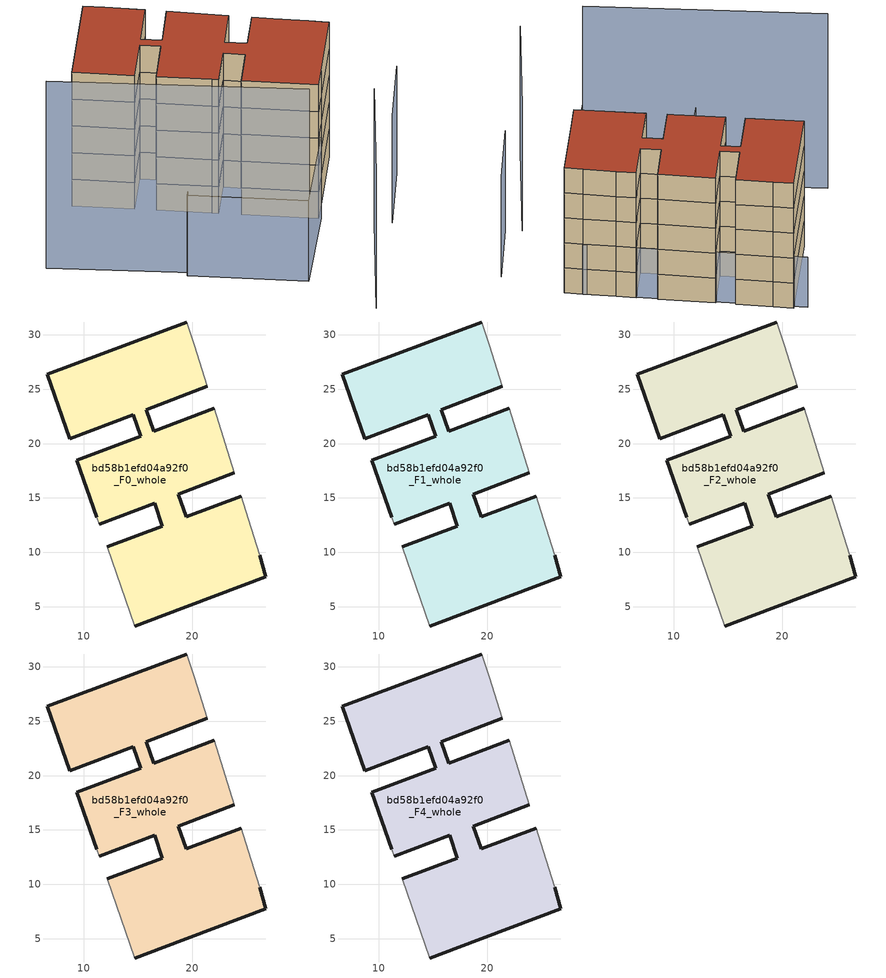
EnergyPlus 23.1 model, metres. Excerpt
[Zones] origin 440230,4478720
bd58b1efd04a92f0_F0_whole
 floor ground (EU_floor_Construction): 20.17,29.08 21.37,25.25 15.76,23.12 16.43,21.11 21.99,23.25 23.82,17.32 18.71,15.35 19.44,13.26 24.48,15.16 25.14,13.09 26.17,9.72 26.74,7.77 17.37,4.24 14.69,3.23 12.19,10.5 17.2,12.41 16.52,14.51 11.41,12.6 11.2,13.25 9.38,18.45 15.24,20.67 14.56,22.65 8.7,20.45 6.65,26.35 19.49,31.17 z0
 wall outside (EU_wall_Construction): 19.49,31.17 6.65,26.35 8.7,20.45 14.56,22.65 15.24,20.67 9.38,18.45 11.2,13.25 / 11.41,12.6 16.52,14.51 17.2,12.41 12.19,10.5 / 14.69,3.23 17.37,4.24 26.74,7.77 26.17,9.72 / 24.48,15.16 19.44,13.26 18.71,15.35 23.82,17.32 / 21.99,23.25 16.43,21.11 15.76,23.12 21.37,25.25 z0:3
 wall adiabatic (EU_wall_Construction): 11.2,13.25 11.41,12.6 / 12.19,10.5 14.69,3.23 / 26.17,9.72 25.14,13.09 24.48,15.16 / 23.82,17.32 21.99,23.25 / 21.37,25.25 20.17,29.08 19.49,31.17 z0:3
bd58b1efd04a92f0_F1_whole
 floor to bd58b1efd04a92f0_F0_whole (EU_floor_Construction): 20.17,29.08 21.37,25.25 15.76,23.12 16.43,21.11 21.99,23.25 23.82,17.32 18.71,15.35 19.44,13.26 24.48,15.16 25.14,13.09 26.17,9.72 26.74,7.77 17.37,4.24 14.69,3.23 12.19,10.5 17.2,12.41 16.52,14.51 11.41,12.6 11.2,13.25 9.38,18.45 15.24,20.67 14.56,22.65 8.7,20.45 6.65,26.35 19.49,31.17 z3
 wall outside (EU_wall_Construction): 19.49,31.17 6.65,26.35 8.7,20.45 14.56,22.65 15.24,20.67 9.38,18.45 11.2,13.25 / 11.41,12.6 16.52,14.51 17.2,12.41 12.19,10.5 / 14.69,3.23 17.37,4.24 26.74,7.77 26.17,9.72 / 24.48,15.16 19.44,13.26 18.71,15.35 23.82,17.32 / 21.99,23.25 16.43,21.11 15.76,23.12 21.37,25.25 z3:6
 wall adiabatic (EU_wall_Construction): 11.2,13.25 11.41,12.6 / 12.19,10.5 14.69,3.23 / 26.17,9.72 25.14,13.09 24.48,15.16 / 23.82,17.32 21.99,23.25 / 21.37,25.25 20.17,29.08 19.49,31.17 z3:6
bd58b1efd04a92f0_F2_whole
 floor to bd58b1efd04a92f0_F1_whole (EU_floor_Construction): 20.17,29.08 21.37,25.25 15.76,23.12 16.43,21.11 21.99,23.25 23.82,17.32 18.71,15.35 19.44,13.26 24.48,15.16 25.14,13.09 26.17,9.72 26.74,7.77 17.37,4.24 14.69,3.23 12.19,10.5 17.2,12.41 16.52,14.51 11.41,12.6 11.2,13.25 9.38,18.45 15.24,20.67 14.56,22.65 8.7,20.45 6.65,26.35 19.49,31.17 z6
 wall outside (EU_wall_Construction): 19.49,31.17 6.65,26.35 8.7,20.45 14.56,22.65 15.24,20.67 9.38,18.45 11.2,13.25 / 11.41,12.6 16.52,14.51 17.2,12.41 12.19,10.5 / 14.69,3.23 17.37,4.24 26.74,7.77 26.17,9.72 / 24.48,15.16 19.44,13.26 18.71,15.35 23.82,17.32 / 21.99,23.25 16.43,21.11 15.76,23.12 21.37,25.25 z6:9
 wall adiabatic (EU_wall_Construction): 11.2,13.25 11.41,12.6 / 12.19,10.5 14.69,3.23 / 26.17,9.72 25.14,13.09 24.48,15.16 / 23.82,17.32 21.99,23.25 / 21.37,25.25 20.17,29.08 19.49,31.17 z6:9
bd58b1efd04a92f0_F3_whole
 floor to bd58b1efd04a92f0_F2_whole (EU_floor_Construction): 20.17,29.08 21.37,25.25 15.76,23.12 16.43,21.11 21.99,23.25 23.82,17.32 18.71,15.35 19.44,13.26 24.48,15.16 25.14,13.09 26.17,9.72 26.74,7.77 17.37,4.24 14.69,3.23 12.19,10.5 17.2,12.41 16.52,14.51 11.41,12.6 11.2,13.25 9.38,18.45 15.24,20.67 14.56,22.65 8.7,20.45 6.65,26.35 19.49,31.17 z9
 wall outside (EU_wall_Construction): 19.49,31.17 6.65,26.35 8.7,20.45 14.56,22.65 15.24,20.67 9.38,18.45 11.2,13.25 / 11.41,12.6 16.52,14.51 17.2,12.41 12.19,10.5 / 14.69,3.23 17.37,4.24 26.74,7.77 26.17,9.72 / 24.48,15.16 19.44,13.26 18.71,15.35 23.82,17.32 / 21.99,23.25 16.43,21.11 15.76,23.12 21.37,25.25 z9:12
 wall adiabatic (EU_wall_Construction): 11.2,13.25 11.41,12.6 / 12.19,10.5 14.69,3.23 / 26.17,9.72 25.14,13.09 24.48,15.16 / 23.82,17.32 21.99,23.25 / 21.37,25.25 20.17,29.08 19.49,31.17 z9:12
bd58b1efd04a92f0_F4_whole
 floor to bd58b1efd04a92f0_F3_whole (EU_floor_Construction): 20.17,29.08 21.37,25.25 15.76,23.12 16.43,21.11 21.99,23.25 23.82,17.32 18.71,15.35 19.44,13.26 24.48,15.16 25.14,13.09 26.17,9.72 26.74,7.77 17.37,4.24 14.69,3.23 12.19,10.5 17.2,12.41 16.52,14.51 11.41,12.6 11.2,13.25 9.38,18.45 15.24,20.67 14.56,22.65 8.7,20.45 6.65,26.35 19.49,31.17 z12
 wall outside (EU_wall_Construction): 19.49,31.17 6.65,26.35 8.7,20.45 14.56,22.65 15.24,20.67 9.38,18.45 11.2,13.25 / 11.41,12.6 16.52,14.51 17.2,12.41 12.19,10.5 / 14.69,3.23 17.37,4.24 26.74,7.77 26.17,9.72 / 24.48,15.16 19.44,13.26 18.71,15.35 23.82,17.32 / 21.99,23.25 16.43,21.11 15.76,23.12 21.37,25.25 z12:15
 wall adiabatic (EU_wall_Construction): 11.2,13.25 11.41,12.6 / 12.19,10.5 14.69,3.23 / 26.17,9.72 25.14,13.09 24.48,15.16 / 23.82,17.32 21.99,23.25 / 21.37,25.25 20.17,29.08 19.49,31.17 z12:15
 roof outside (EU_roof_Construction): 26.74,7.77 26.17,9.72 25.14,13.09 24.48,15.16 19.44,13.26 18.71,15.35 23.82,17.32 21.99,23.25 16.43,21.11 15.76,23.12 21.37,25.25 20.17,29.08 19.49,31.17 6.65,26.35 8.7,20.45 14.56,22.65 15.24,20.67 9.38,18.45 11.2,13.25 11.41,12.6 16.52,14.51 17.2,12.41 12.19,10.5 14.69,3.23 17.37,4.24 z15
shading: -5.98,23.16 3.52,-0.96 z0:21; 16.98,-3.69 26.39,0.28 z0:12; 10.8,14.37 14.85,3.07 / 14.85,3.07 2.59,-1.33 / 2.59,-1.33 -1.47,9.97 / -1.47,9.97 10.8,14.37 z0:9; 26.26,9.72 18.72,32.42 z0:6; 0.43,-9.7 16.24,-2.04 z0:15
[Building]
EU S2 Campaign: North Axis=0; Terrain=City; Solar Distribution=FullExterior
[Site:Location]
Madrid: Latitude=40.5; Longitude=-3.5; Time Zone=1; Elevation=609
[SizingPeriod:WeatherFileDays]
AnnualSizingPeriod: Begin Month=1; Begin Day of Month=1; End Month=12; End Day of Month=31; Day of Week for Start Day=Monday; Use Weather File Daylight Saving Period=No; Use Weather File Rain and Snow Indicators=No
[MATERIAL]
EU_InternalMass_Material: Roughness=MediumRough; Thickness=0.1; Conductivity=1; Density=1800; Specific Heat=900; Thermal Absorptance=0.9; Solar Absorptance=0.7; Visible Absorptance=0.7
[MATERIAL:NOMASS] Roughness=MediumRough; Thermal Absorptance=0.9; Solar Absorptance=0.7; Visible Absorptance=0.7
Name | Thermal Resistance
EU_wall_NoMass | 0.419739
EU_roof_NoMass | 0.352165
EU_floor_NoMass | 0.608284
[CONSTRUCTION]
EU_wall_Construction: EU_wall_NoMass
EU_roof_Construction: EU_roof_NoMass
EU_floor_Construction: EU_floor_NoMass
EU_InternalMass_Construction: EU_InternalMass_Material
[ZONE] Type=1; Multiplier=1; Ceiling Height=autocalculate; Floor Area=autocalculate; Part of Total Floor Area=Yes
Name | Volume
bd58b1efd04a92f0_F0_whole | 828.669
bd58b1efd04a92f0_F1_whole; bd58b1efd04a92f0_F2_whole; bd58b1efd04a92f0_F3_whole; bd58b1efd04a92f0_F4_whole | 828.668
[INTERNALMASS] Construction=EU_InternalMass_Construction; Surface Area=276.223
Name | Zone or ZoneList
bd58b1efd04a92f0_F0_whole_EU_InternalMass | bd58b1efd04a92f0_F0_whole
bd58b1efd04a92f0_F1_whole_EU_InternalMass | bd58b1efd04a92f0_F1_whole
bd58b1efd04a92f0_F2_whole_EU_InternalMass | bd58b1efd04a92f0_F2_whole
bd58b1efd04a92f0_F3_whole_EU_InternalMass | bd58b1efd04a92f0_F3_whole
bd58b1efd04a92f0_F4_whole_EU_InternalMass | bd58b1efd04a92f0_F4_whole
[OTHEREQUIPMENT] Fuel Type=Electricity; Design Level Calculation Method=Watts/Area; Power per Zone Floor Area=1; Fraction Latent=0; Fraction Radiant=0; Fraction Lost=0; Carbon Dioxide Generation Rate=0; EndUse Subcategory=EU_Step8_InternalGains
Name | Zone or ZoneList or Space or SpaceList | Schedule
EU_Step8_InternalGain_bd58b1efd04a92f0_F0_whole_f000 | bd58b1efd04a92f0_F0_whole | EU_Step8_GainSchedule_bd58b1efd04a92f0_F0_whole_f000
EU_Step8_InternalGain_bd58b1efd04a92f0_F1_whole_f000 | bd58b1efd04a92f0_F1_whole | EU_Step8_GainSchedule_bd58b1efd04a92f0_F1_whole_f000
EU_Step8_InternalGain_bd58b1efd04a92f0_F2_whole_f000 | bd58b1efd04a92f0_F2_whole | EU_Step8_GainSchedule_bd58b1efd04a92f0_F2_whole_f000
EU_Step8_InternalGain_bd58b1efd04a92f0_F3_whole_f000 | bd58b1efd04a92f0_F3_whole | EU_Step8_GainSchedule_bd58b1efd04a92f0_F3_whole_f000
EU_Step8_InternalGain_bd58b1efd04a92f0_F4_whole_f000 | bd58b1efd04a92f0_F4_whole | EU_Step8_GainSchedule_bd58b1efd04a92f0_F4_whole_f000
[ZONEVENTILATION:DESIGNFLOWRATE] Schedule=EU_AlwaysOn; Design Flow Rate Calculation Method=AirChanges/Hour; Air Changes per Hour=0.703302; Ventilation Type=Natural; Fan Pressure Rise=0; Fan Total Efficiency=1; Constant Term Coefficient=1; Temperature Term Coefficient=0; Velocity Term Coefficient=0; Velocity Squared Term Coefficient=0; Minimum Indoor Temperature=-100; Maximum Indoor Temperature=100; Delta Temperature=-100; Minimum Outdoor Temperature=-100; Maximum Outdoor Temperature=100; Maximum Wind Speed=40
Name | Zone or ZoneList or Space or SpaceList
EU_ConstantAir_bd58b1efd04a92f0_F0_whole | bd58b1efd04a92f0_F0_whole
EU_ConstantAir_bd58b1efd04a92f0_F1_whole | bd58b1efd04a92f0_F1_whole
EU_ConstantAir_bd58b1efd04a92f0_F2_whole | bd58b1efd04a92f0_F2_whole
EU_ConstantAir_bd58b1efd04a92f0_F3_whole | bd58b1efd04a92f0_F3_whole
EU_ConstantAir_bd58b1efd04a92f0_F4_whole | bd58b1efd04a92f0_F4_whole
[HVACTEMPLATE:THERMOSTAT] Constant Heating Setpoint=20; Constant Cooling Setpoint=50
EU_HeatOnly_bd58b1efd04a92f0_F0_whole; EU_HeatOnly_bd58b1efd04a92f0_F1_whole; EU_HeatOnly_bd58b1efd04a92f0_F2_whole; EU_HeatOnly_bd58b1efd04a92f0_F3_whole; EU_HeatOnly_bd58b1efd04a92f0_F4_whole
[HVACTEMPLATE:ZONE:IDEALLOADSAIRSYSTEM] System Availability Schedule=EU_AlwaysOn; Maximum Heating Supply Air Temperature=50; Minimum Cooling Supply Air Temperature=13; Maximum Heating Supply Air Humidity Ratio=0.0156; Minimum Cooling Supply Air Humidity Ratio=0.0077; Heating Limit=NoLimit; Cooling Limit=NoLimit; Heating Availability Schedule=EU_AlwaysOn; Cooling Availability Schedule=EU_CoolingOff; Dehumidification Control Type=ConstantSensibleHeatRatio; Cooling Sensible Heat Ratio=0.7; Dehumidification Setpoint=60; Humidification Control Type=None; Humidification Setpoint=30; Outdoor Air Method=None; Outdoor Air Flow Rate per Person=0.00944; Outdoor Air Flow Rate per Zone Floor Area=0; Outdoor Air Flow Rate per Zone=0; Demand Controlled Ventilation Type=None; Outdoor Air Economizer Type=NoEconomizer; Heat Recovery Type=None; Sensible Heat Recovery Effectiveness=0.7; Latent Heat Recovery Effectiveness=0.65
Name | Template Thermostat
bd58b1efd04a92f0_F0_whole | EU_HeatOnly_bd58b1efd04a92f0_F0_whole
bd58b1efd04a92f0_F1_whole | EU_HeatOnly_bd58b1efd04a92f0_F1_whole
bd58b1efd04a92f0_F2_whole | EU_HeatOnly_bd58b1efd04a92f0_F2_whole
bd58b1efd04a92f0_F3_whole | EU_HeatOnly_bd58b1efd04a92f0_F3_whole
bd58b1efd04a92f0_F4_whole | EU_HeatOnly_bd58b1efd04a92f0_F4_whole
[SIZING:ZONE] Zone Cooling Design Supply Air Temperature Input Method=SupplyAirTemperature; Zone Cooling Design Supply Air Temperature=13; Zone Heating Design Supply Air Temperature Input Method=SupplyAirTemperature; Zone Heating Design Supply Air Temperature=50; Zone Cooling Design Supply Air Humidity Ratio=0.008; Zone Heating Design Supply Air Humidity Ratio=0.008; Cooling Design Air Flow Method=DesignDay; Cooling Design Air Flow Rate=0; Cooling Minimum Air Flow per Zone Floor Area=0.000762; Cooling Minimum Air Flow=0; Cooling Minimum Air Flow Fraction=0.2; Heating Design Air Flow Method=DesignDay; Heating Design Air Flow Rate=0; Heating Maximum Air Flow per Zone Floor Area=0.002032; Heating Maximum Air Flow=0.141576; Heating Maximum Air Flow Fraction=0.3; Account for Dedicated Outdoor Air System=No; Dedicated Outdoor Air System Control Strategy=NeutralSupplyAir; Dedicated Outdoor Air Low Setpoint Temperature for Design=autosize; Dedicated Outdoor Air High Setpoint Temperature for Design=autosize; Zone Load Sizing Method=Sensible Load Only No Latent Load; Zone Latent Cooling Design Supply Air Humidity Ratio Input Method=HumidityRatioDifference; Zone Cooling Design Supply Air Humidity Ratio Difference=0.005; Zone Latent Heating Design Supply Air Humidity Ratio Input Method=HumidityRatioDifference; Zone Humidification Design Supply Air Humidity Ratio Difference=0.005
bd58b1efd04a92f0_F0_whole; bd58b1efd04a92f0_F1_whole; bd58b1efd04a92f0_F2_whole; bd58b1efd04a92f0_F3_whole; bd58b1efd04a92f0_F4_whole
[SCHEDULE:CONSTANT]
Name | Hourly Value
EU_AlwaysOn | 1
EU_CoolingOff | 0
[SCHEDULE:FILE] Column Number=1; Rows to Skip at Top=0; Number of Hours of Data=8760; Column Separator=Comma; Interpolate to Timestep=No; Minutes per Item=60; Adjust Schedule for Daylight Savings=Yes
Name | File
EU_Step8_GainSchedule_bd58b1efd04a92f0_F0_whole_f000 | ../../schedules/bd58b1efd04a92f0/bd58b1efd04a92f0_F0_whole_f000_gain.csv
EU_Step8_GainSchedule_bd58b1efd04a92f0_F1_whole_f000 | ../../schedules/bd58b1efd04a92f0/bd58b1efd04a92f0_F1_whole_f000_gain.csv
EU_Step8_GainSchedule_bd58b1efd04a92f0_F2_whole_f000 | ../../schedules/bd58b1efd04a92f0/bd58b1efd04a92f0_F2_whole_f000_gain.csv
EU_Step8_GainSchedule_bd58b1efd04a92f0_F3_whole_f000 | ../../schedules/bd58b1efd04a92f0/bd58b1efd04a92f0_F3_whole_f000_gain.csv
EU_Step8_GainSchedule_bd58b1efd04a92f0_F4_whole_f000 | ../../schedules/bd58b1efd04a92f0/bd58b1efd04a92f0_F4_whole_f000_gain.csv
